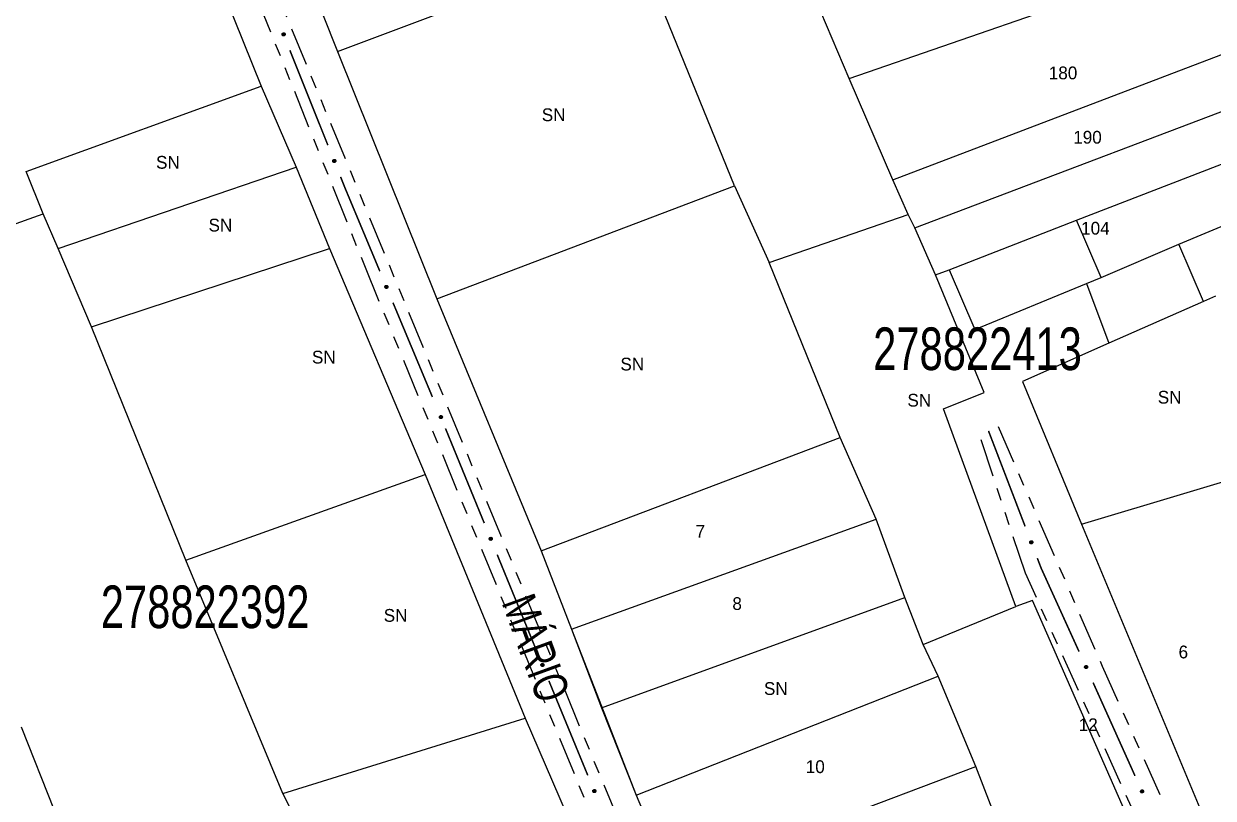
# Model space of a CAD drawing. Extents: x 204373 to 205952, y 4873300 to 4875179.
# Drawn here: x 205147.7 to 205287.2, y 4874599.2 to 4874690.1 of the extents above; entities that cross this region are included whole.
import ezdxf
from ezdxf.enums import TextEntityAlignment as Align

# ---------------------------------------------------------------- set-up
doc = ezdxf.new("R2010")
doc.units = 0
doc.header["$LTSCALE"] = 1.5
doc.header["$MEASUREMENT"] = 0
doc.linetypes.add('TRACO_25', pattern=[8, 3, -1, 1, -1, 1, -1])
for name, color, linetype in [('CD_MALHA_LOTES', 7, 'CONTINUOUS'), ('CD_TXT_QUADRA', 255, 'CONTINUOUS'), ('RU-QUADRA', 220, 'CONTINUOUS'), ('SV-EIXO-RUA-N-PAV', 6, 'CONTINUOUS'), ('SV-RUA-NAO-PAV', 7, 'CONTINUOUS'), ('SV-TXT-RUA-PAV', 7, 'CONTINUOUS'), ('Th_NmrPort', 1, 'CONTINUOUS')]:
    doc.layers.add(name, color=color, linetype=linetype)
doc.styles.add('ARIAL', font='ARIAL.SHX')

msp = doc.modelspace()

# ---------------------------------------------------------------- linework, layer by layer
at = {"layer": 'CD_MALHA_LOTES', "linetype": 'Continuous', "flags": 128}
for points in [[(205148.397146, 4874750.172962), (205175.538122, 4874682.78847)], [(205168.178335, 4874727.838953), (205184.469261, 4874686.846026)], [(205184.469261, 4874686.846026), (205219.308822, 4874699.949597)], [(205231.04006, 4874671.086326), (205219.308822, 4874699.949597)], [(205244.497781, 4874683.658671), (205292.494224, 4874700.301487)], [(205244.497781, 4874683.658671), (205239.185522, 4874696.231016)], [(205249.632964, 4874671.794627), (205296.302473, 4874689.57826)], [(205184.469261, 4874686.846026), (205196.156229, 4874657.80568)], [(205249.632964, 4874671.794627), (205244.497781, 4874683.658671)], [(205252.200556, 4874666.128218), (205298.607465, 4874683.76567)], [(205147.971739, 4874672.748861), (205175.538122, 4874682.78847)], [(205175.538122, 4874682.78847), (205179.622031, 4874673.25935)], [(205271.147987, 4874667.029418), (205300.712024, 4874678.454165)], [(205149.971808, 4874667.76997), (205147.971739, 4874672.748861)], [(205151.715322, 4874663.73023), (205179.622031, 4874673.25935)], [(205179.622031, 4874673.25935), (205183.535776, 4874663.73023)], [(205283.174036, 4874664.22334), (205303.117234, 4874672.541357)], [(205196.156229, 4874657.80568), (205231.04006, 4874671.086326)], [(205231.04006, 4874671.086326), (205235.112791, 4874662.055487)], [(205251.403717, 4874667.721896), (205249.632964, 4874671.794627)], [(205137.676886, 4874663.389904), (205149.971808, 4874667.76997)], [(205151.715322, 4874663.73023), (205149.971808, 4874667.76997)], [(205235.112791, 4874662.055487), (205251.403717, 4874667.721896)], [(205252.200556, 4874666.128218), (205251.403717, 4874667.721896)], [(205256.215643, 4874661.216828), (205271.147987, 4874667.029418)], [(205274.054282, 4874660.314874), (205271.147987, 4874667.029418)], [(205254.61217, 4874660.615526), (205252.200556, 4874666.128218)], [(205155.629067, 4874654.541435), (205151.715322, 4874663.73023)], [(205155.629067, 4874654.541435), (205183.535776, 4874663.73023)], [(205183.535776, 4874663.73023), (205194.766525, 4874637.184824)], [(205274.054282, 4874660.314874), (205283.174036, 4874664.22334)], [(205286.080331, 4874657.508796), (205283.174036, 4874664.22334)], [(205243.435329, 4874641.514754), (205235.112791, 4874662.055487)], [(205254.61217, 4874660.615526), (205256.215643, 4874661.216828)], [(205256.215643, 4874661.216828), (205259.222156, 4874654.201633)], [(205260.346018, 4874646.827013), (205254.61217, 4874660.615526)], [(205259.222156, 4874654.201633), (205272.350592, 4874659.613355)], [(205272.350592, 4874659.613355), (205274.054282, 4874660.314874)], [(205272.350592, 4874659.613355), (205274.956236, 4874652.59816)], [(205287.48337, 4874658.110099), (205286.080331, 4874657.508796)], [(205196.156229, 4874657.80568), (205208.374424, 4874628.234108)], [(205286.080331, 4874657.508796), (205274.956236, 4874652.59816)], [(205166.689653, 4874627.145215), (205155.629067, 4874654.541435)], [(205274.956236, 4874652.59816), (205264.834312, 4874648.088391)], [(205264.834312, 4874648.088391), (205271.74929, 4874631.35214)], [(205255.564986, 4874644.879185), (205260.346018, 4874646.827013)], [(205264.064599, 4874621.682323), (205255.564986, 4874644.879185)], [(205208.374424, 4874628.234108), (205243.435329, 4874641.514754)], [(205247.685136, 4874631.952689), (205243.435329, 4874641.514754)], [(205271.74929, 4874631.35214), (205296.152147, 4874638.667987)], [(205166.689653, 4874627.145215), (205194.766525, 4874637.184824)], [(205194.766525, 4874637.184824), (205206.507762, 4874608.597463)], [(205211.915929, 4874619.026194), (205247.685136, 4874631.952689)], [(205251.049566, 4874622.744775), (205247.685136, 4874631.952689)], [(205271.74929, 4874631.35214), (205288.385324, 4874591.465745)], [(205208.374424, 4874628.234108), (205211.915929, 4874619.026194)], [(205178.090565, 4874599.748995), (205166.689653, 4874627.145215)], [(205215.457435, 4874609.818279), (205251.049566, 4874622.744775)], [(205253.17447, 4874617.255441), (205251.049566, 4874622.744775)], [(205266.012427, 4874622.390624), (205264.064599, 4874621.682323)], [(205276.814019, 4874597.77716), (205266.012427, 4874622.390624)], [(205253.17447, 4874617.255441), (205264.064599, 4874621.682323)], [(205211.915929, 4874619.026194), (205215.457435, 4874609.818279)], [(205254.945222, 4874613.53686), (205253.17447, 4874617.255441)], [(205219.530166, 4874599.547913), (205254.945222, 4874613.53686)], [(205259.372104, 4874602.912343), (205254.945222, 4874613.53686)], [(205215.457435, 4874609.818279), (205219.530166, 4874599.547913)], [(205178.090565, 4874599.748995), (205206.507762, 4874608.597463)], [(205206.507762, 4874608.597463), (205215.356231, 4874588.007757)], [(205147.376169, 4874607.576486), (205155.118579, 4874588.007757)], [(205223.779973, 4874589.454622), (205259.372104, 4874602.912343)], [(205263.444836, 4874592.287826), (205259.372104, 4874602.912343)], [(205180.302682, 4874595.32476), (205178.090565, 4874599.748995)], [(205219.530166, 4874599.547913), (205223.779973, 4874589.454622)]]:
    msp.add_lwpolyline(points, dxfattribs=at)
at = {"layer": 'RU-QUADRA', "linetype": 'Continuous', "flags": 128}
for points in [[(205119.299297, 4874739.963191), (205148.397146, 4874750.172962), (205175.538122, 4874682.78847), (205179.622031, 4874673.25935), (205183.535776, 4874663.73023), (205194.766525, 4874637.184824), (205206.507762, 4874608.597463), (205215.356231, 4874588.007757), (205221.82242, 4874571.672123), (205224.715188, 4874565.035771), (205228.96926, 4874554.826), (205236.1161, 4874536.278248), (205238.838706, 4874530.152385), (205240.710497, 4874524.877337), (205247.006523, 4874511.434471), (205217.738511, 4874502.926328), (205193.405222, 4874495.779488), (205176.729262, 4874490.844765), (205161.75493, 4874527.259617), (205152.736299, 4874549.721114), (205146.610436, 4874564.695446)], [(205168.178335, 4874727.838953), (205184.469261, 4874686.846026), (205196.156229, 4874657.80568), (205208.374424, 4874628.234108), (205211.915929, 4874619.026194), (205219.530166, 4874599.547913), (205223.779973, 4874589.454622)], [(205276.814019, 4874597.77716), (205266.012427, 4874622.390624), (205264.064599, 4874621.682323), (205255.564986, 4874644.879185), (205260.346018, 4874646.827013), (205254.61217, 4874660.615526), (205256.215643, 4874661.216828), (205259.222156, 4874654.201633), (205272.350592, 4874659.613355), (205274.956236, 4874652.59816), (205264.834312, 4874648.088391), (205271.74929, 4874631.35214), (205288.385324, 4874591.465745)]]:
    msp.add_lwpolyline(points, dxfattribs=at)
at = {"layer": 'SV-EIXO-RUA-N-PAV'}
for points in [[(205178.208554, 4874689.016167), (205178.253777, 4874688.99754), (205178.288834, 4874688.972284), (205178.312011, 4874688.942803), (205178.325698, 4874688.911411), (205178.336084, 4874688.877718), (205178.339061, 4874688.841439), (205178.333446, 4874688.800441), (205178.315078, 4874688.754946), (205178.286845, 4874688.720733), (205178.259158, 4874688.696465), (205178.227246, 4874688.680308), (205178.194347, 4874688.670766), (205178.15656, 4874688.668921), (205178.115068, 4874688.675017), (205178.069767, 4874688.694593), (205178.035568, 4874688.71959), (205178.013899, 4874688.748694), (205177.997859, 4874688.780878), (205177.987668, 4874688.815403), (205177.984951, 4874688.851032), (205177.991164, 4874688.892797), (205178.011078, 4874688.937252), (205178.03562, 4874688.971647), (205178.064412, 4874688.993719), (205178.096454, 4874689.008797), (205178.13012, 4874689.019625), (205178.166465, 4874689.024135), (205178.208554, 4874689.016167)], [(205184.150805, 4874674.16054), (205184.196027, 4874674.141913), (205184.231085, 4874674.116657), (205184.254262, 4874674.087176), (205184.267949, 4874674.055784), (205184.278335, 4874674.022091), (205184.281312, 4874673.985812), (205184.275696, 4874673.944814), (205184.257329, 4874673.899319), (205184.229096, 4874673.865106), (205184.201409, 4874673.840838), (205184.169497, 4874673.82468), (205184.136598, 4874673.815139), (205184.09881, 4874673.813294), (205184.057319, 4874673.81939), (205184.012018, 4874673.838966), (205183.977819, 4874673.863962), (205183.95615, 4874673.893066), (205183.94011, 4874673.925251), (205183.929919, 4874673.959776), (205183.927202, 4874673.995405), (205183.933415, 4874674.03717), (205183.953329, 4874674.081625), (205183.977871, 4874674.11602), (205184.006663, 4874674.138091), (205184.038705, 4874674.15317), (205184.072371, 4874674.163998), (205184.108715, 4874674.168508), (205184.150805, 4874674.16054)], [(205190.270663, 4874659.379349), (205190.316164, 4874659.361415), (205190.351603, 4874659.336697), (205190.375227, 4874659.307573), (205190.389392, 4874659.276394), (205190.400291, 4874659.242864), (205190.403822, 4874659.206634), (205190.398833, 4874659.165555), (205190.381163, 4874659.119785), (205190.353455, 4874659.085145), (205190.326142, 4874659.060457), (205190.29448, 4874659.043814), (205190.26173, 4874659.033772), (205190.223976, 4874659.031349), (205190.182396, 4874659.036812), (205190.136802, 4874659.055694), (205190.102224, 4874659.080165), (205190.080114, 4874659.108935), (205190.063584, 4874659.140871), (205190.052867, 4874659.175236), (205190.049607, 4874659.210819), (205190.055182, 4874659.252674), (205190.074415, 4874659.297428), (205190.098428, 4874659.332194), (205190.12688, 4874659.354702), (205190.158688, 4874659.370268), (205190.192185, 4874659.381609), (205190.228456, 4874659.386674), (205190.270663, 4874659.379349)], [(205196.656629, 4874644.09805), (205196.702001, 4874644.079792), (205196.737263, 4874644.054822), (205196.760679, 4874644.02553), (205196.774622, 4874643.994251), (205196.785282, 4874643.960644), (205196.788554, 4874643.92439), (205196.783272, 4874643.883348), (205196.765276, 4874643.837705), (205196.737323, 4874643.803263), (205196.709834, 4874643.77877), (205196.678055, 4874643.762354), (205196.645234, 4874643.752545), (205196.607463, 4874643.750392), (205196.565923, 4874643.75615), (205196.520465, 4874643.775357), (205196.486063, 4874643.800074), (205196.464158, 4874643.829), (205196.447856, 4874643.861053), (205196.437384, 4874643.895494), (205196.434378, 4874643.9311), (205196.440251, 4874643.972914), (205196.459802, 4874644.01753), (205196.484063, 4874644.052123), (205196.512674, 4874644.074429), (205196.544592, 4874644.089767), (205196.578169, 4874644.100869), (205196.614476, 4874644.105675), (205196.656629, 4874644.09805)], [(205202.506981, 4874629.81062), (205202.552353, 4874629.792362), (205202.587615, 4874629.767392), (205202.611031, 4874629.7381), (205202.624974, 4874629.706821), (205202.635634, 4874629.673214), (205202.638906, 4874629.63696), (205202.633624, 4874629.595918), (205202.615628, 4874629.550275), (205202.587675, 4874629.515833), (205202.560186, 4874629.49134), (205202.528407, 4874629.474924), (205202.495586, 4874629.465115), (205202.457815, 4874629.462962), (205202.416275, 4874629.46872), (205202.370817, 4874629.487927), (205202.336415, 4874629.512644), (205202.31451, 4874629.54157), (205202.298208, 4874629.573624), (205202.287736, 4874629.608064), (205202.28473, 4874629.64367), (205202.290603, 4874629.685484), (205202.310154, 4874629.7301), (205202.334415, 4874629.764693), (205202.363026, 4874629.786999), (205202.394944, 4874629.802337), (205202.428521, 4874629.813439), (205202.464828, 4874629.818245), (205202.506981, 4874629.81062)], [(205265.908438, 4874629.404931), (205265.953386, 4874629.385652), (205265.988075, 4874629.359892), (205266.010823, 4874629.330079), (205266.024056, 4874629.298493), (205266.033954, 4874629.264654), (205266.036406, 4874629.228335), (205266.030199, 4874629.187423), (205266.011176, 4874629.142198), (205265.982452, 4874629.108397), (205265.954417, 4874629.084531), (205265.922275, 4874629.068836), (205265.889241, 4874629.059772), (205265.851431, 4874629.058472), (205265.810032, 4874629.065167), (205265.765019, 4874629.085396), (205265.731184, 4874629.110884), (205265.709938, 4874629.140298), (205265.694365, 4874629.172711), (205265.684673, 4874629.207379), (205265.682472, 4874629.243044), (205265.689288, 4874629.284715), (205265.709842, 4874629.328878), (205265.734878, 4874629.362914), (205265.763986, 4874629.384567), (205265.796242, 4874629.399181), (205265.830062, 4874629.409522), (205265.866468, 4874629.413507), (205265.908438, 4874629.404931)], [(205208.569984, 4874615.003865), (205208.615356, 4874614.985607), (205208.650618, 4874614.960637), (205208.674034, 4874614.931345), (205208.687977, 4874614.900066), (205208.698637, 4874614.866459), (205208.701909, 4874614.830205), (205208.696627, 4874614.789163), (205208.678631, 4874614.74352), (205208.650678, 4874614.709078), (205208.623189, 4874614.684585), (205208.59141, 4874614.668169), (205208.558589, 4874614.65836), (205208.520818, 4874614.656207), (205208.479278, 4874614.661965), (205208.43382, 4874614.681172), (205208.399418, 4874614.705889), (205208.377513, 4874614.734815), (205208.361211, 4874614.766868), (205208.350739, 4874614.801309), (205208.347733, 4874614.836915), (205208.353606, 4874614.878729), (205208.373157, 4874614.923345), (205208.397418, 4874614.957938), (205208.426029, 4874614.980244), (205208.457947, 4874614.995582), (205208.491524, 4874615.006684), (205208.527831, 4874615.01149), (205208.569984, 4874615.003865)], [(205272.330249, 4874614.762717), (205272.376273, 4874614.74617), (205272.412445, 4874614.722538), (205272.436941, 4874614.694144), (205272.452045, 4874614.663408), (205272.463956, 4874614.630224), (205272.468583, 4874614.594118), (205272.464841, 4874614.552907), (205272.448566, 4874614.506622), (205272.421922, 4874614.471158), (205272.395369, 4874614.445653), (205272.364227, 4874614.428058), (205272.331796, 4874614.417028), (205272.294133, 4874614.413462), (205272.252406, 4874614.417661), (205272.206261, 4874614.435153), (205272.170958, 4874614.458565), (205272.147985, 4874614.486651), (205272.130495, 4874614.518071), (205272.118741, 4874614.552095), (205272.114403, 4874614.587564), (205272.118707, 4874614.629568), (205272.136574, 4874614.674885), (205272.159523, 4874614.710362), (205272.187279, 4874614.733723), (205272.218601, 4874614.750246), (205272.251739, 4874614.762597), (205272.28784, 4874614.768759), (205272.330249, 4874614.762717)], [(205214.651288, 4874600.204801), (205214.696688, 4874600.186611), (205214.731988, 4874600.161695), (205214.755448, 4874600.132439), (205214.769439, 4874600.101181), (205214.780149, 4874600.06759), (205214.783476, 4874600.031341), (205214.778257, 4874599.990291), (205214.76033, 4874599.94462), (205214.732429, 4874599.910137), (205214.704978, 4874599.885602), (205214.673223, 4874599.869137), (205214.640417, 4874599.859279), (205214.60265, 4874599.857068), (205214.561101, 4874599.862764), (205214.515614, 4874599.881901), (205214.481174, 4874599.906566), (205214.459226, 4874599.935459), (205214.442875, 4874599.967488), (205214.432351, 4874600.001912), (205214.42929, 4874600.037514), (205214.4351, 4874600.079336), (205214.454584, 4874600.123982), (205214.478792, 4874600.158612), (205214.50737, 4874600.180961), (205214.539264, 4874600.196348), (205214.572825, 4874600.207501), (205214.609124, 4874600.212362), (205214.651288, 4874600.204801)], [(205278.891706, 4874600.169548), (205278.937666, 4874600.152824), (205278.973746, 4874600.129052), (205278.998133, 4874600.100563), (205279.013118, 4874600.06977), (205279.0249, 4874600.03654), (205279.029388, 4874600.000416), (205279.025488, 4874599.95922), (205279.009034, 4874599.912998), (205278.982253, 4874599.877637), (205278.955602, 4874599.852235), (205278.924393, 4874599.83476), (205278.89192, 4874599.823855), (205278.854242, 4874599.820435), (205278.812532, 4874599.824795), (205278.766455, 4874599.842464), (205278.731242, 4874599.866012), (205278.708378, 4874599.894187), (205278.691009, 4874599.925674), (205278.679387, 4874599.959744), (205278.675186, 4874599.995229), (205278.679652, 4874600.037216), (205278.697694, 4874600.082464), (205278.720779, 4874600.117852), (205278.748626, 4874600.141106), (205278.78001, 4874600.157508), (205278.813196, 4874600.169731), (205278.84932, 4874600.175753), (205278.891706, 4874600.169548)]]:
    msp.add_lwpolyline(points, close=True, dxfattribs=at)
for points in [[(205177.984951, 4874688.851032), (205178.069767, 4874688.694593)], [(205177.987668, 4874688.815403), (205178.035568, 4874688.71959)], [(205177.988511, 4874688.829424), (205178.049831, 4874688.712867)], [(205177.991164, 4874688.892797), (205178.115068, 4874688.675017)], [(205177.992312, 4874688.867685), (205178.089105, 4874688.691836)], [(205178.003968, 4874688.912028), (205178.134208, 4874688.674605)], [(205178.011078, 4874688.937252), (205178.15656, 4874688.668921)], [(205178.023225, 4874688.952062), (205178.172723, 4874688.673845)], [(205178.03562, 4874688.971647), (205178.194347, 4874688.670766)], [(205178.050591, 4874688.979175), (205178.20921, 4874688.678153)], [(205178.064412, 4874688.993719), (205178.227246, 4874688.680308)], [(205178.080997, 4874688.998685), (205178.240123, 4874688.689048)], [(205178.096454, 4874689.008797), (205178.259158, 4874688.696465)], [(205178.115711, 4874689.011101), (205178.27281, 4874688.71388)], [(205178.13012, 4874689.019625), (205178.286845, 4874688.720733)], [(205178.149918, 4874689.017436), (205178.299669, 4874688.742259)], [(205178.166465, 4874689.024135), (205178.315078, 4874688.754946)], [(205178.186152, 4874689.018703), (205178.321206, 4874688.780267)], [(205178.208554, 4874689.016167), (205178.333446, 4874688.800441)], [(205178.232775, 4874689.00502), (205178.333116, 4874688.82765)], [(205178.253777, 4874688.99754), (205178.339061, 4874688.841439)], [(205178.273823, 4874688.983229), (205178.333369, 4874688.867432)], [(205178.288834, 4874688.972284), (205178.336084, 4874688.877718)], [(205183.927202, 4874673.995405), (205184.012018, 4874673.838966)], [(205183.929919, 4874673.959776), (205183.977819, 4874673.863962)], [(205183.930762, 4874673.973797), (205183.992081, 4874673.85724)], [(205183.933415, 4874674.03717), (205184.057319, 4874673.81939)], [(205183.934563, 4874674.012058), (205184.031356, 4874673.836209)], [(205183.946219, 4874674.056401), (205184.076459, 4874673.818978)], [(205183.953329, 4874674.081625), (205184.09881, 4874673.813294)], [(205183.965476, 4874674.096435), (205184.114973, 4874673.818218)], [(205183.977871, 4874674.11602), (205184.136598, 4874673.815139)], [(205183.992842, 4874674.123548), (205184.151461, 4874673.822526)], [(205184.006663, 4874674.138091), (205184.169497, 4874673.82468)], [(205184.023248, 4874674.143058), (205184.182374, 4874673.833421)], [(205184.038705, 4874674.15317), (205184.201409, 4874673.840838)], [(205184.057962, 4874674.155474), (205184.215061, 4874673.858253)], [(205184.072371, 4874674.163998), (205184.229096, 4874673.865106)], [(205184.092169, 4874674.161809), (205184.241919, 4874673.886632)], [(205184.108715, 4874674.168508), (205184.257329, 4874673.899319)], [(205184.128403, 4874674.163076), (205184.263457, 4874673.92464)], [(205184.150805, 4874674.16054), (205184.275696, 4874673.944814)], [(205184.175026, 4874674.149393), (205184.275366, 4874673.972023)], [(205184.196027, 4874674.141913), (205184.281312, 4874673.985812)], [(205184.216074, 4874674.127602), (205184.27562, 4874674.011805)], [(205184.231085, 4874674.116657), (205184.278335, 4874674.022091)], [(205190.049607, 4874659.210819), (205190.136802, 4874659.055694)], [(205190.052867, 4874659.175236), (205190.102224, 4874659.080165)], [(205190.053496, 4874659.189268), (205190.116588, 4874659.073661)], [(205190.055182, 4874659.252674), (205190.182396, 4874659.036812)], [(205190.056713, 4874659.227583), (205190.156179, 4874659.053232)], [(205190.06769, 4874659.272098), (205190.20154, 4874659.036692)], [(205190.074415, 4874659.297428), (205190.223976, 4874659.031349)], [(205190.086334, 4874659.312422), (205190.240062, 4874659.03652)], [(205190.098428, 4874659.332194), (205190.26173, 4874659.033772)], [(205190.113282, 4874659.339949), (205190.276479, 4874659.041384)], [(205190.12688, 4874659.354702), (205190.29448, 4874659.043814)], [(205190.143387, 4874659.359922), (205190.307222, 4874659.052751)], [(205190.158688, 4874659.370268), (205190.326142, 4874659.060457)], [(205190.177907, 4874659.372866), (205190.339526, 4874659.078078)], [(205190.192185, 4874659.381609), (205190.353455, 4874659.085145)], [(205190.212014, 4874659.379723), (205190.365948, 4874659.106864)], [(205190.228456, 4874659.386674), (205190.381163, 4874659.119785)], [(205190.248224, 4874659.381543), (205190.386903, 4874659.145197)], [(205190.270663, 4874659.379349), (205190.398833, 4874659.165555)], [(205190.295051, 4874659.368573), (205190.398088, 4874659.192756)], [(205190.316164, 4874659.361415), (205190.403822, 4874659.206634)], [(205190.336427, 4874659.347411), (205190.397734, 4874659.232537)], [(205190.351603, 4874659.336697), (205190.400291, 4874659.242864)], [(205196.434378, 4874643.9311), (205196.520465, 4874643.775357)], [(205196.437384, 4874643.895494), (205196.486063, 4874643.800074)], [(205196.438114, 4874643.909521), (205196.50038, 4874643.793467)], [(205196.440251, 4874643.972914), (205196.565923, 4874643.75615)], [(205196.441603, 4874643.947812), (205196.539825, 4874643.772757)], [(205196.452897, 4874643.992248), (205196.585066, 4874643.755894)], [(205196.459802, 4874644.01753), (205196.607463, 4874643.750392)], [(205196.471828, 4874644.032439), (205196.623585, 4874643.755448)], [(205196.484063, 4874644.052123), (205196.645234, 4874643.752545)], [(205196.498972, 4874644.059773), (205196.660037, 4874643.760052)], [(205196.512674, 4874644.074429), (205196.678055, 4874643.762354)], [(205196.529218, 4874644.07953), (205196.69086, 4874643.771199)], [(205196.544592, 4874644.089767), (205196.709834, 4874643.77877)], [(205196.56383, 4874644.092228), (205196.723343, 4874643.796296)], [(205196.578169, 4874644.100869), (205196.737323, 4874643.803263)], [(205196.597984, 4874644.098841), (205196.74997, 4874643.824893)], [(205196.614476, 4874644.105675), (205196.765276, 4874643.837705)], [(205196.634207, 4874644.100403), (205196.771198, 4874643.863075)], [(205196.656629, 4874644.09805), (205196.783272, 4874643.883348)], [(205196.68094, 4874644.0871), (205196.782721, 4874643.910553)], [(205196.702001, 4874644.079792), (205196.788554, 4874643.92439)], [(205196.722164, 4874644.065644), (205196.78265, 4874643.950336)], [(205196.737263, 4874644.054822), (205196.785282, 4874643.960644)], [(205202.28473, 4874629.64367), (205202.370817, 4874629.487927)], [(205202.287736, 4874629.608064), (205202.336415, 4874629.512644)], [(205202.288466, 4874629.622091), (205202.350732, 4874629.506037)], [(205202.290603, 4874629.685484), (205202.416275, 4874629.46872)], [(205202.291955, 4874629.660382), (205202.390177, 4874629.485327)], [(205202.303249, 4874629.704818), (205202.435418, 4874629.468464)], [(205202.310154, 4874629.7301), (205202.457815, 4874629.462962)], [(205202.32218, 4874629.745009), (205202.473937, 4874629.468018)], [(205202.334415, 4874629.764693), (205202.495586, 4874629.465115)], [(205202.349324, 4874629.772343), (205202.510389, 4874629.472622)], [(205202.363026, 4874629.786999), (205202.528407, 4874629.474924)], [(205202.37957, 4874629.7921), (205202.541212, 4874629.483769)], [(205202.394944, 4874629.802337), (205202.560186, 4874629.49134)], [(205202.414182, 4874629.804798), (205202.573695, 4874629.508866)], [(205202.428521, 4874629.813439), (205202.587675, 4874629.515833)], [(205202.448336, 4874629.811411), (205202.600322, 4874629.537463)], [(205202.464828, 4874629.818245), (205202.615628, 4874629.550275)], [(205202.484559, 4874629.812973), (205202.62155, 4874629.575645)], [(205202.506981, 4874629.81062), (205202.633624, 4874629.595918)], [(205202.531292, 4874629.79967), (205202.633073, 4874629.623123)], [(205202.552353, 4874629.792362), (205202.638906, 4874629.63696)], [(205202.572516, 4874629.778214), (205202.633002, 4874629.662906)], [(205202.587615, 4874629.767392), (205202.635634, 4874629.673214)], [(205265.682472, 4874629.243044), (205265.765019, 4874629.085396)], [(205265.684673, 4874629.207379), (205265.731184, 4874629.110884)], [(205265.68572, 4874629.221387), (205265.745348, 4874629.103955)], [(205265.689288, 4874629.284715), (205265.810032, 4874629.065167)], [(205265.690073, 4874629.259589), (205265.784315, 4874629.082359)], [(205265.702368, 4874629.303758), (205265.829164, 4874629.064479)], [(205265.709842, 4874629.328878), (205265.851431, 4874629.058472)], [(205265.722202, 4874629.343511), (205265.867663, 4874629.063162)], [(205265.734878, 4874629.362914), (205265.889241, 4874629.059772)], [(205265.749956, 4874629.370225), (205265.904209, 4874629.066942)], [(205265.763986, 4874629.384567), (205265.922275, 4874629.068836)], [(205265.780641, 4874629.389294), (205265.935277, 4874629.07739)], [(205265.796242, 4874629.399181), (205265.954417, 4874629.084531)], [(205265.815531, 4874629.401207), (205265.968319, 4874629.101747)], [(205265.830062, 4874629.409522), (205265.982452, 4874629.108397)], [(205265.849826, 4874629.407047), (205265.995585, 4874629.129735)], [(205265.866468, 4874629.413507), (205266.011176, 4874629.142198)], [(205265.886074, 4874629.40779), (205266.01767, 4874629.167428)], [(205265.908438, 4874629.404931), (205266.030199, 4874629.187423)], [(205265.932495, 4874629.393435), (205266.030262, 4874629.214634)], [(205265.953386, 4874629.385652), (205266.036406, 4874629.228335)], [(205265.973224, 4874629.371053), (205266.03109, 4874629.254408)], [(205265.988075, 4874629.359892), (205266.033954, 4874629.264654)], [(205208.353606, 4874614.878729), (205208.479278, 4874614.661965)], [(205208.354958, 4874614.853627), (205208.453179, 4874614.678572)], [(205208.366252, 4874614.898063), (205208.498421, 4874614.661709)], [(205208.373157, 4874614.923345), (205208.520818, 4874614.656207)], [(205208.385183, 4874614.938254), (205208.53694, 4874614.661263)], [(205208.397418, 4874614.957938), (205208.558589, 4874614.65836)], [(205208.412327, 4874614.965588), (205208.573392, 4874614.665867)], [(205208.426029, 4874614.980244), (205208.59141, 4874614.668169)], [(205208.442573, 4874614.985345), (205208.604215, 4874614.677014)], [(205208.457947, 4874614.995582), (205208.623189, 4874614.684585)], [(205208.477185, 4874614.998043), (205208.636698, 4874614.702111)], [(205208.491524, 4874615.006684), (205208.650678, 4874614.709078)], [(205208.511339, 4874615.004656), (205208.663325, 4874614.730708)], [(205208.527831, 4874615.01149), (205208.678631, 4874614.74352)], [(205208.547562, 4874615.006218), (205208.684553, 4874614.76889)], [(205208.569984, 4874615.003865), (205208.696627, 4874614.789163)], [(205208.594294, 4874614.992915), (205208.696076, 4874614.816368)], [(205208.615356, 4874614.985607), (205208.701909, 4874614.830205)], [(205208.635519, 4874614.971459), (205208.696005, 4874614.856151)], [(205208.650618, 4874614.960637), (205208.698637, 4874614.866459)], [(205208.347733, 4874614.836915), (205208.43382, 4874614.681172)], [(205208.350739, 4874614.801309), (205208.399418, 4874614.705889)], [(205208.351469, 4874614.815336), (205208.413735, 4874614.699282)], [(205272.114403, 4874614.587564), (205272.206261, 4874614.435153)], [(205272.118707, 4874614.629568), (205272.252406, 4874614.417661)], [(205272.118741, 4874614.552095), (205272.170958, 4874614.458565)], [(205272.118945, 4874614.56614), (205272.185512, 4874614.452499)], [(205272.120998, 4874614.604535), (205272.225704, 4874614.433279)], [(205272.130621, 4874614.649363), (205272.271545, 4874614.418122)], [(205272.136574, 4874614.674885), (205272.294133, 4874614.413462)], [(205272.148034, 4874614.690234), (205272.310054, 4874614.419118)], [(205272.159523, 4874614.710362), (205272.331796, 4874614.417028)], [(205272.174135, 4874614.718565), (205272.346308, 4874614.425084)], [(205272.187279, 4874614.733723), (205272.364227, 4874614.428058)], [(205272.203621, 4874614.739441), (205272.376692, 4874614.437377)], [(205272.218601, 4874614.750246), (205272.395369, 4874614.445653)], [(205272.237733, 4874614.753426), (205272.408213, 4874614.463672)], [(205272.251739, 4874614.762597), (205272.421922, 4874614.471158)], [(205272.271616, 4874614.761313), (205272.433751, 4874614.493246)], [(205272.28784, 4874614.768759), (205272.448566, 4874614.506622)], [(205272.307754, 4874614.764229), (205272.453534, 4874614.532196)], [(205272.330249, 4874614.762717), (205272.464841, 4874614.552907)], [(205272.354952, 4874614.752685), (205272.463272, 4874614.580073)], [(205272.376273, 4874614.74617), (205272.468583, 4874614.594118)], [(205272.396951, 4874614.732788), (205272.461712, 4874614.619824)], [(205272.412445, 4874614.722538), (205272.463956, 4874614.630224)], [(205214.42929, 4874600.037514), (205214.515614, 4874599.881901)], [(205214.432351, 4874600.001912), (205214.481174, 4874599.906566)], [(205214.433059, 4874600.015941), (205214.495501, 4874599.899981)], [(205214.4351, 4874600.079336), (205214.561101, 4874599.862764)], [(205214.43649, 4874600.054237), (205214.534977, 4874599.879331)], [(205214.447717, 4874600.09869), (205214.580244, 4874599.862537)], [(205214.454584, 4874600.123982), (205214.60265, 4874599.857068)], [(205214.466587, 4874600.138909), (205214.618765, 4874599.862149)], [(205214.478792, 4874600.158612), (205214.640417, 4874599.859279)], [(205214.493689, 4874600.166284), (205214.655209, 4874599.866808)], [(205214.50737, 4874600.180961), (205214.673223, 4874599.869137)], [(205214.523906, 4874600.186088), (205214.686015, 4874599.878002)], [(205214.539264, 4874600.196348), (205214.704978, 4874599.885602)], [(205214.558498, 4874600.198838), (205214.71846, 4874599.903148)], [(205214.572825, 4874600.207501), (205214.732429, 4874599.910137)], [(205214.592642, 4874600.205503), (205214.745044, 4874599.931786)], [(205214.609124, 4874600.212362), (205214.76033, 4874599.94462)], [(205214.628863, 4874600.20712), (205214.766214, 4874599.97)], [(205214.651288, 4874600.204801), (205214.778257, 4874599.990291)], [(205214.675615, 4874600.193888), (205214.777664, 4874600.017496)], [(205214.696688, 4874600.186611), (205214.783476, 4874600.031341)], [(205214.716872, 4874600.172494), (205214.777534, 4874600.057278)], [(205214.731988, 4874600.161695), (205214.780149, 4874600.06759)], [(205278.675186, 4874599.995229), (205278.766455, 4874599.842464)], [(205278.679387, 4874599.959744), (205278.731242, 4874599.866012)], [(205278.679645, 4874599.973788), (205278.745773, 4874599.85989)], [(205278.679652, 4874600.037216), (205278.812532, 4874599.824795)], [(205278.681846, 4874600.012174), (205278.785891, 4874599.840516)], [(205278.691642, 4874600.056964), (205278.831673, 4874599.825182)], [(205278.697694, 4874600.082464), (205278.854242, 4874599.820435)], [(205278.709212, 4874600.097768), (205278.870186, 4874599.826029)], [(205278.720779, 4874600.117852), (205278.89192, 4874599.823855)], [(205278.735423, 4874600.125998), (205278.906462, 4874599.831855)], [(205278.748626, 4874600.141106), (205278.924393, 4874599.83476)], [(205278.764989, 4874600.14676), (205278.936893, 4874599.844031)], [(205278.78001, 4874600.157508), (205278.955602, 4874599.852235)], [(205278.799155, 4874600.160613), (205278.968516, 4874599.870204)], [(205278.813196, 4874600.169731), (205278.982253, 4874599.877637)], [(205278.833068, 4874600.168369), (205278.994167, 4874599.899679)], [(205278.84932, 4874600.175753), (205279.009034, 4874599.912998)], [(205278.869217, 4874600.171147), (205279.014101, 4874599.938553)], [(205278.891706, 4874600.169548), (205279.025488, 4874599.95922)], [(205278.91637, 4874600.159421), (205279.024023, 4874599.986391)], [(205278.937666, 4874600.152824), (205279.029388, 4874600.000416)], [(205278.958292, 4874600.139361), (205279.022617, 4874600.026149)], [(205278.973746, 4874600.129052), (205279.0249, 4874600.03654)]]:
    msp.add_lwpolyline(points, dxfattribs=at)
at = {"layer": 'SV-EIXO-RUA-N-PAV', "const_width": 0.18}
for points in [[(205178.90249, 4874686.984927), (205183.359178, 4874675.843207)], [(205184.844741, 4874672.1293), (205185.216132, 4874671.200823)], [(205185.216132, 4874671.200823), (205185.306834, 4874670.974067)], [(205185.306834, 4874670.974067), (205189.453437, 4874661.049733)], [(205190.99553, 4874657.358941), (205195.621811, 4874646.286564)], [(205197.154428, 4874642.591852), (205201.701681, 4874631.486786)], [(205260.845975, 4874642.303814), (205265.141207, 4874631.09886)], [(205203.217431, 4874627.785097), (205207.764683, 4874616.680031)], [(205266.572951, 4874627.363876), (205266.930887, 4874626.43013)], [(205266.930887, 4874626.43013), (205267.025268, 4874626.18392)], [(205267.025268, 4874626.18392), (205271.462764, 4874616.407561)], [(205209.280434, 4874612.978342), (205209.572112, 4874612.266022)], [(205209.572112, 4874612.266022), (205213.843446, 4874601.879743)], [(205273.112973, 4874612.76383), (205278.030573, 4874601.817726)]]:
    msp.add_lwpolyline(points, dxfattribs=at)
at = {"layer": 'SV-RUA-NAO-PAV', "linetype": 'TRACO_25'}
for points in [[(205254.195496, 4874505.143796, 10.046683), (205251.834112, 4874507.790626, 10.046683), (205222.046652, 4874585.485597, 10.542078), (205177.910202, 4874692.434319, 10.740235), (205154.799254, 4874753.30502, 10.269611), (205154.866326, 4874755.191903, 10.269611), (205155.94475, 4874757.293313, 10.096223), (205156.922086, 4874759.030801, 10.096223)], [(205146.171382, 4874755.230047, 10.071453), (205148.126055, 4874754.25271, 10.046683), (205150.080729, 4874752.623815, 10.046683), (205151.818217, 4874750.560549, 10.046683), (205152.620309, 4874748.996915, 10.046683), (205187.637167, 4874661.714252, 10.938394), (205218.877484, 4874585.968563, 10.641157), (205248.743837, 4874508.650349, 9.873296), (205248.849043, 4874506.308833, 9.873296), (205247.80357, 4874503.286106, 9.873296)], [(205261.970245, 4874642.815847, 10.319151), (205274.1884, 4874614.689586, 10.046683), (205292.094849, 4874574.756608, 9.972375), (205305.303021, 4874538.970252, 9.774217), (205308.065299, 4874526.662694, 9.427441), (205308.717647, 4874523.535832, 9.427441), (205310.073586, 4874521.383683, 9.52652)], [(205304.776477, 4874519.844181, 9.55129), (205305.286839, 4874522.913927, 9.52652), (205304.461083, 4874529.213457, 9.52652), (205300.19601, 4874542.466398, 9.55129), (205286.289592, 4874579.039529, 9.798986), (205265.167585, 4874625.596632, 9.898066), (205259.795516, 4874641.829732, 10.145762)]]:
    msp.add_polyline3d(points, dxfattribs=at)

# ---------------------------------------------------------------- texts
at = {"layer": 'CD_TXT_QUADRA', "style": 'ARIAL', "width": 0.7}
for s, p in [('278822413', (205247.320696, 4874649.449288)), ('278822392', (205156.726691, 4874619.162338))]:
    msp.add_text(s, height=5, dxfattribs=at).set_placement(p)
at = {"layer": 'SV-TXT-RUA-PAV', "style": 'ARIAL', "width": 0.7}
msp.add_text('MÁRIO', height=4, rotation=290, dxfattribs=at).set_placement((205203.713265, 4874622.152645))
at = {"layer": 'Th_NmrPort', "color": 1}
for s, p in [('180', (205267.914449, 4874684.327609)), ('SN', (205208.449685, 4874679.413665)), ('190', (205270.781724, 4874676.773616)), ('SN', (205163.203518, 4874673.828778)), ('SN', (205169.364252, 4874666.460677)), ('104', (205271.708613, 4874666.09555)), ('SN', (205181.489345, 4874650.967502)), ('SN', (205217.669656, 4874650.15028)), ('SN', (205280.699995, 4874646.260808)), ('SN', (205251.335156, 4874645.907222)), ('7', (205226.488758, 4874630.507733)), ('8', (205230.803269, 4874622.041074)), ('SN', (205189.909549, 4874620.654769)), ('6', (205283.137999, 4874616.360094)), ('SN', (205234.506124, 4874612.067792)), ('12', (205271.430357, 4874607.819378)), ('10', (205239.411584, 4874602.896247))]:
    msp.add_text(s, height=1.5, dxfattribs=at).set_placement(p, align=Align.MIDDLE_LEFT)

doc.saveas('drawing.dxf')
